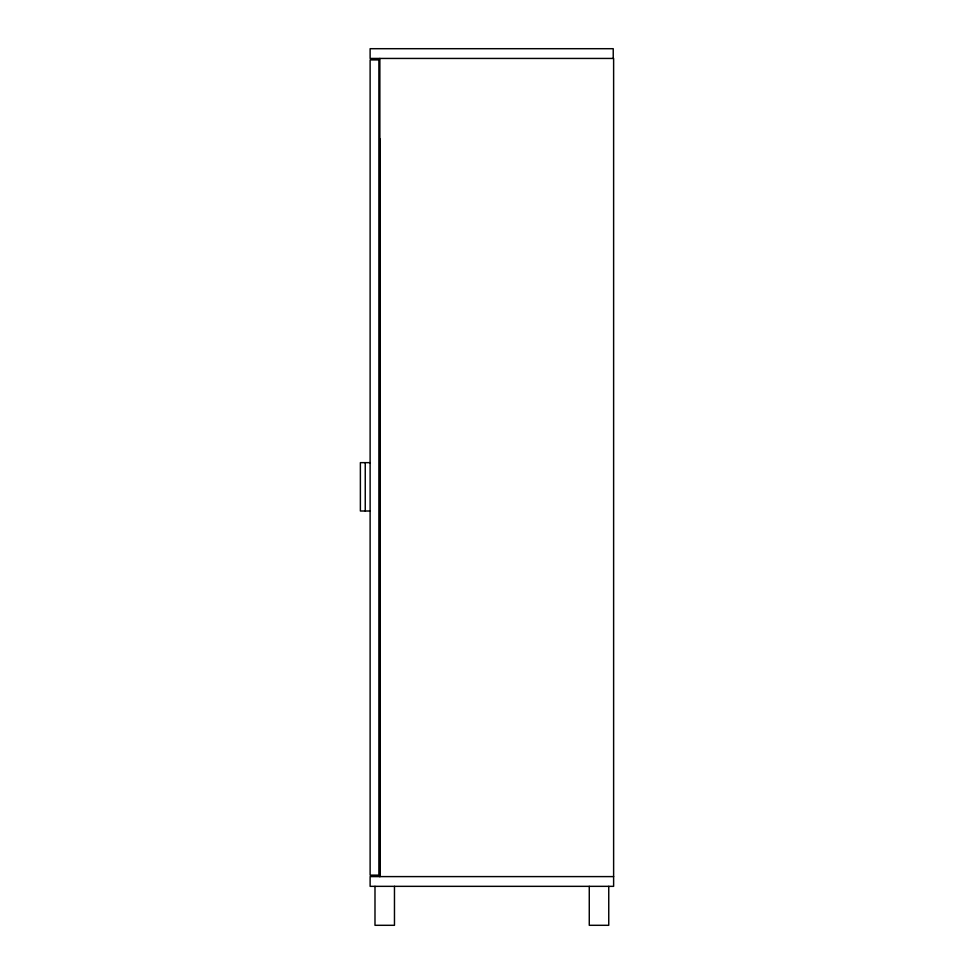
<?xml version="1.0" encoding="UTF-8"?>
<svg xmlns="http://www.w3.org/2000/svg" width="974" height="974" viewBox="0 0 974 974"><rect width="100%" height="100%" fill="white"/><g stroke="black" fill="none" stroke-linecap="round" stroke-linejoin="round"><path stroke-width="1.46" d="M370.12 462.65L360.38 462.65L360.38 511.009L370.12 511.009M613.62 876.6L370.12 876.6L370.12 886.34L613.62 886.34L613.62 58.44L370.12 58.44L370.12 48.7L613.23 48.7L613.23 58.44M379.86 138.807L379.86 876.588L379.86 58.44M608.75 886.34L608.75 925.3L589.27 925.3L589.27 886.34M394.47 886.34L394.47 925.3L374.99 925.3L374.99 886.34M365.25 462.65L365.25 511.009M378.886 59.901L370.12 59.901L370.12 875.139L378.886 875.139L378.886 59.901"/></g></svg>
